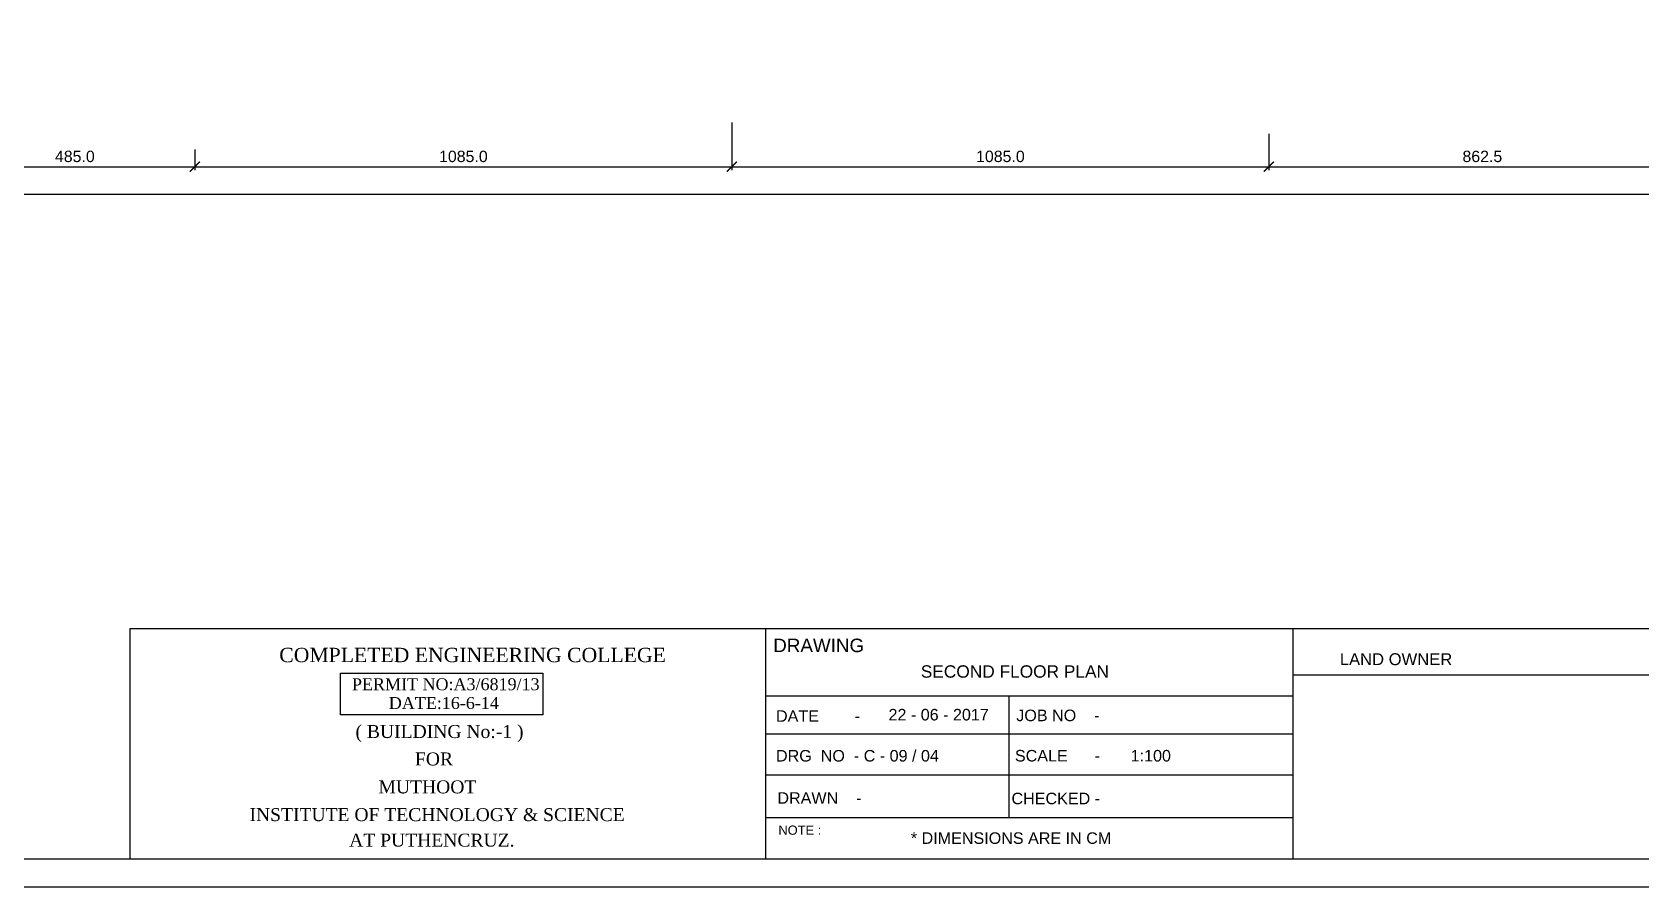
# Model space of a CAD drawing. Extents: x 53439 to 79867, y -144071 to -73305.
# Drawn here: x 67635 to 70885, y -117149 to -115422 of the extents above; entities that cross this region are included whole.
import ezdxf

# ---------------------------------------------------------------- set-up
doc = ezdxf.new("R2010")
doc.units = 0
doc.header["$LTSCALE"] = 0.1
doc.header["$MEASUREMENT"] = 0
doc.header["$PDMODE"] = 35
doc.header["$PDSIZE"] = -0.8
doc.layers.get('DEFPOINTS').update_dxf_attribs({"linetype": 'CONTINUOUS'})
for name, color, linetype in [('BOR', 200, 'CONTINUOUS'), ('BOR1', 230, 'CONTINUOUS'), ('LAYER4', 130, 'CONTINUOUS'), ('TEXT', 7, 'CONTINUOUS'), ('WALL', 6, 'CONTINUOUS'), ('WIN', 102, 'CONTINUOUS')]:
    doc.layers.add(name, color=color, linetype=linetype)
doc.styles.add('1MM', font='arial.ttf')
doc.styles.add('2MM', font='arial.ttf', dxfattribs={"height": 100})
doc.styles.add('3MM', font='arial.ttf')
doc.styles.add('BORDER', font='times.ttf')
doc.styles.add('DUTCH', font='arial.ttf')
doc.dimstyles.new('KRI', dxfattribs={"dimtxt": 23, "dimasz": 20, "dimexe": 7, "dimexo": 0, "dimgap": 9, "dimtad": 1, "dimdec": 1, "dimzin": 1, "dimtxsty": '1MM', "dimblk": 'ARCHTICK', "dimcen": 0.5, "dimclrd": 252, "dimclre": 252, "dimclrt": 7, "dimaunit": 1, "dimadec": 8, "dimazin": 3, "dimtfac": 1, "dimtdec": 1, "dimtmove": 0, "dimatfit": 3})

# ---------------------------------------------------------------- blocks, each defined once
blk = doc.blocks.new('_ARCHTICK')
at = {"layer": 'WALL', "color": 0, "const_width": 0.15}
blk.add_lwpolyline([(-0.5, -0.5), (0.5, 0.5)], dxfattribs=at)
blk = doc.blocks.new('*D181')
at = {"layer": 'DEFPOINTS', "color": 0, "linetype": 'CONTINUOUS', "ltscale": 0.1}
for p in [(67478.5, -115659.7), (67963.5, -115658.9), (67963.5, -115693.6)]:
    blk.add_point(p, dxfattribs=at)
at = {"layer": 'WIN', "color": 252, "linetype": 'CONTINUOUS', "ltscale": 0.1}
for p, q in [((67478.5, -115659.7), (67478.5, -115700.6)), ((67963.5, -115658.9), (67963.5, -115700.6)), ((67478.5, -115693.6), (67963.5, -115693.6))]:
    blk.add_line(p, q, dxfattribs=at)
at = {"layer": 'WIN', "color": 252, "linetype": 'CONTINUOUS', "ltscale": 0.1, "xscale": 20, "yscale": 20, "zscale": 20, "rotation": 180}
blk.add_blockref('_ARCHTICK', (67478.5, -115693.6), dxfattribs=at)
at = {"layer": 'WIN', "color": 252, "linetype": 'CONTINUOUS', "ltscale": 0.1, "xscale": 20, "yscale": 20, "zscale": 20}
blk.add_blockref('_ARCHTICK', (67963.5, -115693.6), dxfattribs=at)
at = {"layer": 'WIN', "color": 7, "linetype": 'CONTINUOUS', "ltscale": 0.1, "insert": (67721, -115672.9), "char_height": 23, "attachment_point": 5, "style": '1MM'}
blk.add_mtext('485.0', dxfattribs=at)
blk = doc.blocks.new('*D182')
at = {"layer": 'DEFPOINTS', "color": 0, "linetype": 'CONTINUOUS', "ltscale": 0.1}
for p in [(69048.5, -115604.3), (67963.5, -115658.9), (69048.5, -115693.6)]:
    blk.add_point(p, dxfattribs=at)
at = {"layer": 'WIN', "color": 252, "linetype": 'CONTINUOUS', "ltscale": 0.1}
for p, q in [((69048.5, -115604.3), (69048.5, -115700.6)), ((67963.5, -115658.9), (67963.5, -115700.6)), ((67963.5, -115693.6), (69048.5, -115693.6))]:
    blk.add_line(p, q, dxfattribs=at)
at = {"layer": 'WIN', "color": 252, "linetype": 'CONTINUOUS', "ltscale": 0.1, "xscale": 20, "yscale": 20, "zscale": 20, "rotation": 180}
blk.add_blockref('_ARCHTICK', (67963.5, -115693.6), dxfattribs=at)
at = {"layer": 'WIN', "color": 252, "linetype": 'CONTINUOUS', "ltscale": 0.1, "xscale": 20, "yscale": 20, "zscale": 20}
blk.add_blockref('_ARCHTICK', (69048.5, -115693.6), dxfattribs=at)
at = {"layer": 'WIN', "color": 7, "linetype": 'CONTINUOUS', "ltscale": 0.1, "insert": (68506, -115672.9), "char_height": 23, "attachment_point": 5, "style": '1MM'}
blk.add_mtext('1085.0', dxfattribs=at)
blk = doc.blocks.new('*D183')
at = {"layer": 'DEFPOINTS', "color": 0, "linetype": 'CONTINUOUS', "ltscale": 0.1}
for p in [(69048.5, -115604.3), (70133.5, -115627.4), (70133.5, -115693.6)]:
    blk.add_point(p, dxfattribs=at)
at = {"layer": 'WIN', "color": 252, "linetype": 'CONTINUOUS', "ltscale": 0.1}
for p, q in [((69048.5, -115604.3), (69048.5, -115700.6)), ((70133.5, -115627.4), (70133.5, -115700.6)), ((69048.5, -115693.6), (70133.5, -115693.6))]:
    blk.add_line(p, q, dxfattribs=at)
at = {"layer": 'WIN', "color": 252, "linetype": 'CONTINUOUS', "ltscale": 0.1, "xscale": 20, "yscale": 20, "zscale": 20, "rotation": 180}
blk.add_blockref('_ARCHTICK', (69048.5, -115693.6), dxfattribs=at)
at = {"layer": 'WIN', "color": 252, "linetype": 'CONTINUOUS', "ltscale": 0.1, "xscale": 20, "yscale": 20, "zscale": 20}
blk.add_blockref('_ARCHTICK', (70133.5, -115693.6), dxfattribs=at)
at = {"layer": 'WIN', "color": 7, "linetype": 'CONTINUOUS', "ltscale": 0.1, "insert": (69591, -115672.9), "char_height": 23, "attachment_point": 5, "style": '1MM'}
blk.add_mtext('1085.0', dxfattribs=at)
blk = doc.blocks.new('*D184')
at = {"layer": 'DEFPOINTS', "color": 0, "linetype": 'CONTINUOUS', "ltscale": 0.1}
for p in [(70996.1, -115592), (70133.5, -115627.4), (70996.1, -115693.6)]:
    blk.add_point(p, dxfattribs=at)
at = {"layer": 'WIN', "color": 252, "linetype": 'CONTINUOUS', "ltscale": 0.1}
for p, q in [((70996.1, -115592), (70996.1, -115700.6)), ((70133.5, -115627.4), (70133.5, -115700.6)), ((70133.5, -115693.6), (70996.1, -115693.6))]:
    blk.add_line(p, q, dxfattribs=at)
at = {"layer": 'WIN', "color": 252, "linetype": 'CONTINUOUS', "ltscale": 0.1, "xscale": 20, "yscale": 20, "zscale": 20, "rotation": 180}
blk.add_blockref('_ARCHTICK', (70133.5, -115693.6), dxfattribs=at)
at = {"layer": 'WIN', "color": 252, "linetype": 'CONTINUOUS', "ltscale": 0.1, "xscale": 20, "yscale": 20, "zscale": 20}
blk.add_blockref('_ARCHTICK', (70996.1, -115693.6), dxfattribs=at)
at = {"layer": 'WIN', "color": 7, "linetype": 'CONTINUOUS', "ltscale": 0.1, "insert": (70564.8, -115672.9), "char_height": 23, "attachment_point": 5, "style": '1MM'}
blk.add_mtext('862.5', dxfattribs=at)
blk = doc.blocks.new('*D187')
at = {"layer": 'DEFPOINTS', "color": 0, "linetype": 'CONTINUOUS', "ltscale": 0.1}
for p in [(59278.5, -115668.8), (73016.7, -115668.8, 0), (73016.7, -115748.9)]:
    blk.add_point(p, dxfattribs=at)
at = {"layer": 'WIN', "color": 252, "linetype": 'CONTINUOUS', "ltscale": 0.1}
for p, q in [((59278.5, -115668.8), (59278.5, -115755.9)), ((73016.7, -115668.8), (73016.7, -115755.9)), ((59278.5, -115748.9), (73016.7, -115748.9))]:
    blk.add_line(p, q, dxfattribs=at)
at = {"layer": 'WIN', "color": 252, "linetype": 'CONTINUOUS', "ltscale": 0.1, "xscale": 20, "yscale": 20, "zscale": 20, "rotation": 180}
blk.add_blockref('_ARCHTICK', (59278.5, -115748.9), dxfattribs=at)
at = {"layer": 'WIN', "color": 252, "linetype": 'CONTINUOUS', "ltscale": 0.1, "xscale": 20, "yscale": 20, "zscale": 20}
blk.add_blockref('_ARCHTICK', (73016.7, -115748.9), dxfattribs=at)
at = {"layer": 'WIN', "color": 7, "linetype": 'CONTINUOUS', "ltscale": 0.1, "insert": (66147.6, -115728.2), "char_height": 23, "attachment_point": 5, "style": '1MM'}
blk.add_mtext('13738.1', dxfattribs=at)

msp = doc.modelspace()

# ---------------------------------------------------------------- linework, layer by layer
at = {"layer": 'BOR', "linetype": 'CONTINUOUS'}
for p, q in [((73343.13, -116627.18), (67832.19, -116627.18)), ((67832.19, -116627.18), (67832.19, -117092.07)), ((69116.64, -116627.18), (69116.64, -117092.07)), ((69116.64, -116627.18), (69116.64, -117092.07)), ((70181.88, -116627.18), (70181.88, -117092.07)), ((70181.88, -116720), (73337.4, -116720))]:
    msp.add_line(p, q, dxfattribs=at)
at = {"layer": 'BOR'}
msp.add_lwpolyline([(74392.11, -108900.79), (58184.29, -108900.79), (58184.29, -117092.07), (74392.11, -117092.07)], close=True, dxfattribs=at)
at = {"layer": 'BOR1'}
for p, q in [((69116.64, -116762.57), (70181.88, -116762.57)), ((69116.64, -116762.57), (70181.88, -116762.57)), ((69607.97, -116762.57), (69607.97, -117008.56)), ((69116.64, -116839.47), (70181.88, -116839.47)), ((69116.64, -116922.33), (70181.88, -116922.33)), ((69116.64, -117008.56), (70181.88, -117008.56))]:
    msp.add_line(p, q, dxfattribs=at)
msp.add_lwpolyline([(74448.63, -108844.26), (58127.76, -108844.26), (58127.76, -117148.6), (74448.63, -117148.6)], close=True, dxfattribs=at)
at = {"layer": 'LAYER4'}
msp.add_lwpolyline([(68257.44, -116716.9), (68666.38, -116716.9), (68666.38, -116801.08), (68257.44, -116801.08)], close=True, dxfattribs=at)

# ---------------------------------------------------------------- texts
for s, height, style, p in [('DRAWING', 27.216, '3MM', (69132.03, -116674.39)), ('LAND OWNER', 24, '3MM', (70276.79, -116700.69)), ('DATE        -', 23.2943, '2MM', (69137.66, -116815.08)), ('22 - 06 - 2017', 23.2943, '2MM', (69364.96, -116812.39)), ('JOB NO    -', 23.2943, '2MM', (69623.11, -116813.9)), ('DRG  NO  - C - 09 / 04', 23.2943, '2MM', (69137.66, -116895.44)), ('SCALE      -', 23.2943, '2MM', (69620.35, -116895.35)), ('1:100', 23.294, '2MM', (69854.2, -116895.35)), ('DRAWN    -', 23.294, '2MM', (69140.47, -116980.7)), ('CHECKED -', 23.294, '2MM', (69613.43, -116981.78)), ('NOTE :', 18.635, '2MM', (69142.44, -117043.38)), ('* DIMENSIONS ARE IN CM', 23.2943, '2MM', (69410.1, -117061.8))]:
    msp.add_text(s, height=height, dxfattribs=dict(at, style=style)).set_placement(p)
at = {"layer": 'TEXT', "linetype": 'CONTINUOUS', "style": 'BORDER'}
for s, height, p in [('COMPLETED ENGINEERING COLLEGE  ', 29, (68134.04, -116694.65)), ('PERMIT NO:A3/6819/13', 24.0903, (68280.95, -116751.33, -211.45)), ('DATE:16-6-14', 24.0903, (68355.33, -116789.23, -211.45)), ('( BUILDING No:-1 )', 26.1852, (68288.09, -116847.91)), ('FOR', 26.185, (68408.18, -116903.31)), ('  MUTHOOT   ', 26.1852, (68314.76, -116959.76)), ('    INSTITUTE OF TECHNOLOGY & SCIENCE', 26.1852, (68034.31, -117015.8)), ('  AT PUTHENCRUZ.', 26.1852, (68255.54, -117067.33))]:
    msp.add_text(s, height=height, dxfattribs=at).set_placement(p)
at = {"layer": 'TEXT', "color": 7, "style": 'DUTCH'}
msp.add_text(' SECOND FLOOR PLAN', height=25, dxfattribs=at).set_placement((69420.47, -116726.02))

# ---------------------------------------------------------------- dimensions: what is measured, and where the dimension line sits
at = {"layer": 'WIN', "linetype": 'CONTINUOUS', "ltscale": 0.1}
for base, p1, p2, picture, middle in [((69048.54, -115693.65), (67963.54, -115658.95), (69048.54, -115604.35), '*D182', (68506.04, -115672.9)), ((70133.54, -115693.65), (69048.54, -115604.35), (70133.54, -115627.4), '*D183', (69591.04, -115672.9)), ((70996.08, -115693.65), (70133.54, -115627.4), (70996.08, -115591.99), '*D184', (70564.81, -115672.9)), ((67963.54, -115693.65), (67478.53, -115659.67), (67963.54, -115658.95), '*D181', (67721.04, -115672.9))]:
    dim = msp.add_linear_dim(base=base, p1=p1, p2=p2, dimstyle='KRI', override={"dimtmove": 1}, dxfattribs=at)
    dim.commit()
    dim.dimension.update_dxf_attribs({"geometry": picture, "text_midpoint": middle})
dim = msp.add_linear_dim(base=(73016.67, -115748.94), p1=(59278.54, -115668.75), p2=(73016.67, -115668.75, 0), dimstyle='KRI', dxfattribs=at)
dim.commit()
dim.dimension.update_dxf_attribs({"geometry": '*D187', "text_midpoint": (66147.6, -115728.19)})

doc.saveas('drawing.dxf')
